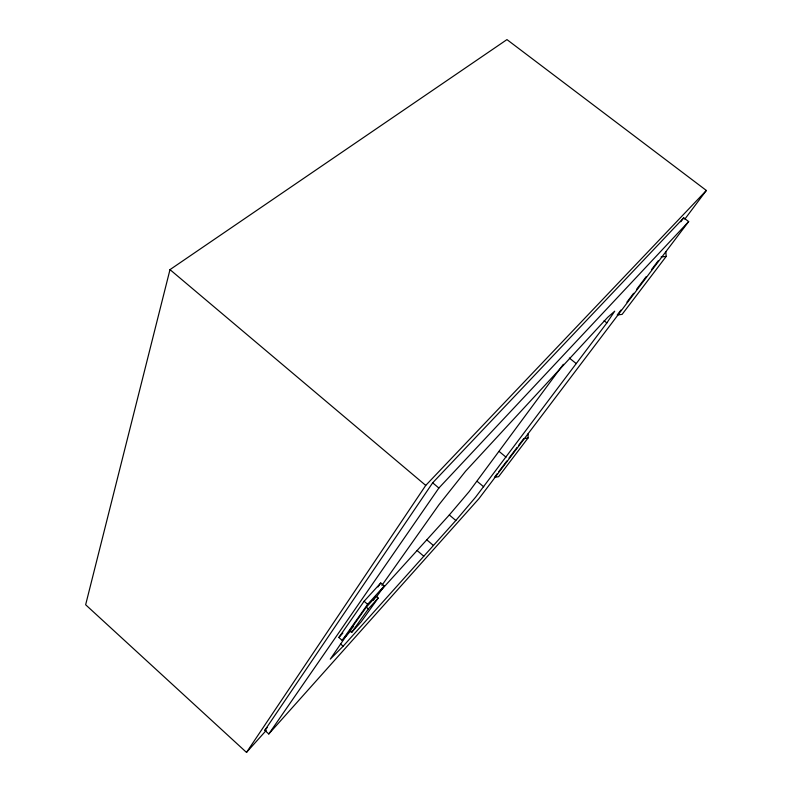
<?xml version="1.0" encoding="UTF-8"?>
<svg xmlns="http://www.w3.org/2000/svg" width="792" height="792" viewBox="0 0 792 792"><rect width="100%" height="100%" fill="white"/><g stroke="black" fill="none" stroke-linecap="round" stroke-linejoin="round"><path stroke-width="1.19" d="M497.327 473.557L494.396 477.428L498.613 476.665L528.056 437.966L528.145 433.739M684.803 219.156L706.355 190.466L506.959 39.6L169.993 269.627L85.645 604.761L246.5 752.4L266.29 730.343M246.5 752.4L425.74 485.407L706.355 190.466M264.785 730.323L432.67 482.813L683.734 217.82L688.664 221.582L478.932 498.673L268.795 733.976L264.785 730.323L267.26 727.561M268.795 733.976L438.867 488.03L688.664 221.582M350.955 630.62L342.154 640.391L338.847 637.481L364.112 601.237L380.754 582.981L384.239 586.001L376.487 596.891M377.962 586.961L380.754 582.981M342.154 640.391L367.637 604.316L384.239 586.001M349.658 630.719L366.33 607.157L376.18 596.287L378.19 598.039L361.202 621.76L351.608 632.432L349.658 630.719L353.668 626.284M347.738 633.64L330.284 659.132L343.144 646.222L455.836 520.483L475.636 497.128L606.86 322.918L614.721 311.177L607.682 317.354L465.577 471.21L439.045 504.613L381.902 585.357M373.359 600.247L375.467 597.277M351.608 632.432L368.359 608.929L378.19 598.039M378.22 593.406L449.312 514.958L469.112 491.654L563.359 364.28M680.783 221.76L683.734 217.82M498.792 471.616L506.84 460.964M509.038 458.063L517.087 447.411M518.552 445.47L523.68 438.699L528.056 437.966M620.948 310.038L617.235 314.959L622.086 314.394L666.191 256.43L665.844 251.836M626.908 302.168L633.6 293.307M636.58 289.367L646.252 276.576M651.46 269.686L658.152 260.825M338.847 637.481L342.857 633.046M661.132 256.895L666.191 256.43M604.118 320.75L606.86 322.918M569.339 358.043L576.289 363.617M499.138 451.45L506.019 457.152M477.13 481.318L483.724 486.832M432.67 482.813L438.867 488.03M169.993 269.627L425.74 485.407M449.312 514.958L455.836 520.483M426.789 539.817L433.432 545.48M417.097 550.509L423.789 556.241M364.112 601.237L367.637 604.316M366.33 607.157L368.359 608.929M340.481 643.866L343.144 646.222"/></g></svg>
